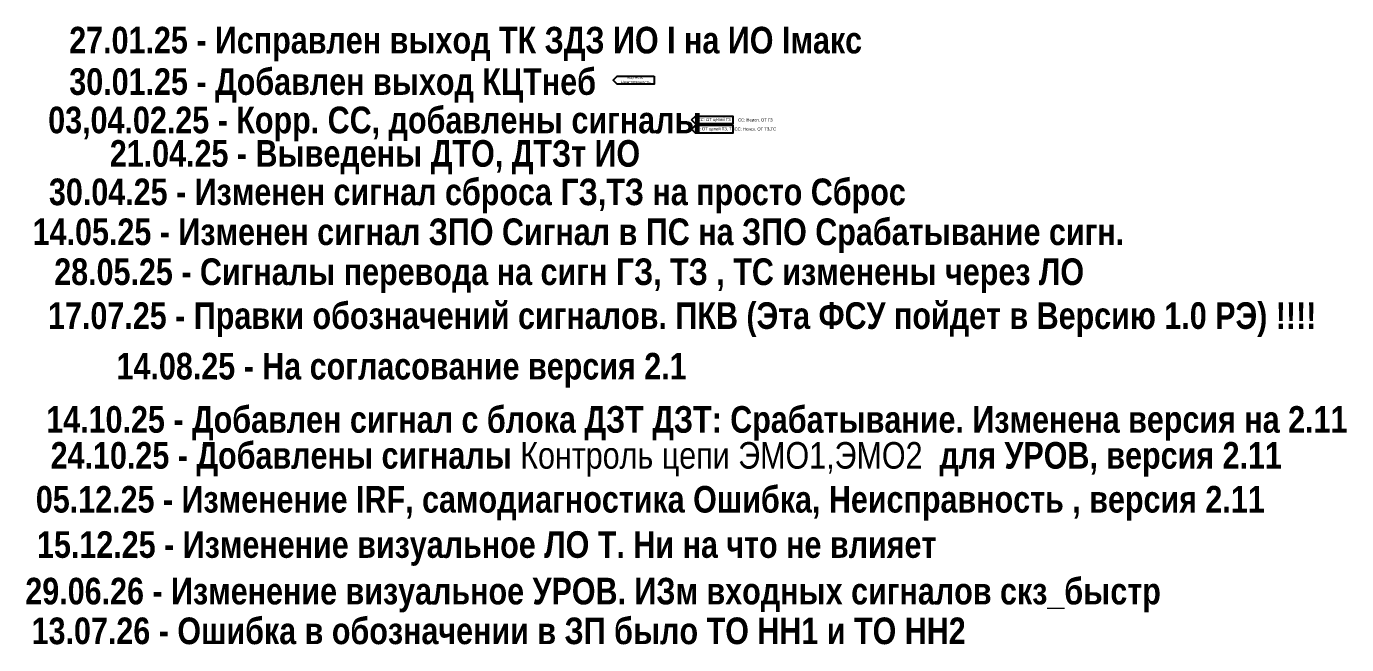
# Model space of a CAD drawing. Header units: millimetres. Extents: x -1361 to 2220, y 0 to 841.
# Drawn here: x 1227 to 2220, y 207 to 671 of the extents above; entities that cross this region are included whole.
import ezdxf

# ---------------------------------------------------------------- set-up
doc = ezdxf.new("R2010")
doc.units = ezdxf.units.MM
doc.layers.add('Основная', color=7, linetype='Continuous')
doc.styles.add('2.5_Gost_RD', font='ARIALN.TTF', dxfattribs={"height": 2.5})

msp = doc.modelspace()

# ---------------------------------------------------------------- linework, layer by layer
at = {"color": 6, "ltscale": 100}
for points in [[(1727, 601), (1730, 604), (1758, 604), (1758, 598), (1730, 598), (1727, 601)], [(1727, 594), (1730, 597), (1758, 597), (1758, 591), (1730, 591), (1727, 594)]]:
    msp.add_lwpolyline(points, dxfattribs=at)
at = {"layer": 'Основная', "ltscale": 100}
msp.add_lwpolyline([(1699, 634), (1699, 628), (1671, 628), (1668, 631), (1671, 634)], close=True, dxfattribs=at)

# ---------------------------------------------------------------- texts
at = {"ltscale": 100, "attachment_point": 5, "style": '2.5_Gost_RD'}
for s, insert, char_height, width in [('{\\fArial Narrow|b1|i0|c204|p34; 27.01.25 - Исправлен выход ТК ЗДЗ ИО I на ИО Iмакс}', (1554, 658), 20, 1350), ('{\\fArial Narrow|b1|i0|c204|p34; 30.01.25 - Добавлен выход КЦТнеб}', (1454, 627), 20, 1350), ('{\\fArial Narrow|b1|i0|c204|p34;03,04.02.25 - Корр. СС, добавлены сигналы}', (1489, 598), 20, 1350), ('СС: Неисп. ОТ ГЗ', (1775, 601), 2.3, 28), ('{\\fArial Narrow|b1|i0|c204|p34;21.04.25 - Выведены ДТО, ДТЗт ИО}', (1489, 573), 20, 1350), ('СС: Неисп. ОТ ТЗ,ТС', (1775, 594), 2.3, 28), ('{\\fArial Narrow|b1|i0|c204|p34;30.04.25 - Изменен сигнал сброса ГЗ,ТЗ на просто Сброс}', (1566, 544), 20, 1350), ('{\\fArial Narrow|b1|i0|c204|p34;14.05.25 - Изменен сигнал ЗПО Сигнал в ПС на ЗПО Срабатывание сигн.}', (1642, 514), 20, 1350), ('{\\fArial Narrow|b1|i0|c204|p34;28.05.25 - Сигналы перевода на сигн ГЗ, ТЗ , ТС изменены через ЛО}', (1635, 484), 20, 1350), ('{\\fArial Narrow|b1|i0|c204|p34;17.07.25 - Правки обозначений сигналов. ПКВ (Эта ФСУ пойдет в Версию 1.0 РЭ) !!!!}', (1720, 451), 20, 1350), ('{\\fArial Narrow|b1|i0|c204|p34;14.08.25 - На согласование версия 2.1}', (1509, 413), 20, 1350), ('{\\fArial Narrow|b1|i0|c204|p34;14.10.25 - Добавлен сигнал с блока ДЗТ ДЗТ: Срабатывание. Изменена версия на 2.11}', (1731, 373), 20, 1350), ('{\\fArial Narrow|b1|i0|c204|p34;24.10.25 - Добавлены сигналы }Контроль цепи ЭМО1,ЭМО2{\\fArial Narrow|b1|i0|c204|p34;  для УРОВ, версия 2.11}', (1708, 346), 20, 1350), ('{\\fArial Narrow|b1|i0|c204|p34;05.12.25 - Изменение IRF, самодиагностика Ошибка, Неисправность , версия 2.11}', (1696, 313), 20, 1350), ('{\\fArial Narrow|b1|i0|c204|p34;15.12.25 - Изменение визуальное ЛО Т. Ни на что не влияет}', (1573, 279), 20, 1350), ('{\\fArial Narrow|b1|i0|c204|p34;29.06.26 - Изменение визуальное УРОВ. ИЗм входных сигналов скз_быстр }', (1653, 244), 20, 1350), ('{\\fArial Narrow|b1|i0|c204|p34;13.07.26 - Ошибка в обозначении в ЗП было ТО НН1 и ТО НН2}', (1582, 217), 20, 1350)]:
    msp.add_mtext(s, dxfattribs=dict(at, insert=insert, char_height=char_height, width=width))
at = {"color": 6, "ltscale": 100, "char_height": 2.3, "width": 28, "attachment_point": 5, "style": '2.5_Gost_RD'}
for s, insert in [('СС: ОТ цепей ТЗ, ТС', (1744, 594)), ('СС: ОТ цепей ГЗ', (1744, 601))]:
    msp.add_mtext(s, dxfattribs=dict(at, insert=insert))
at = {"layer": 'Основная', "color": 0, "ltscale": 100, "insert": (1685, 631), "char_height": 2.3, "width": 28, "attachment_point": 5, "style": '2.5_Gost_RD'}
msp.add_mtext('{\\C256;КЦТнеб:  Неисправность}', dxfattribs=at)

doc.saveas('drawing.dxf')
